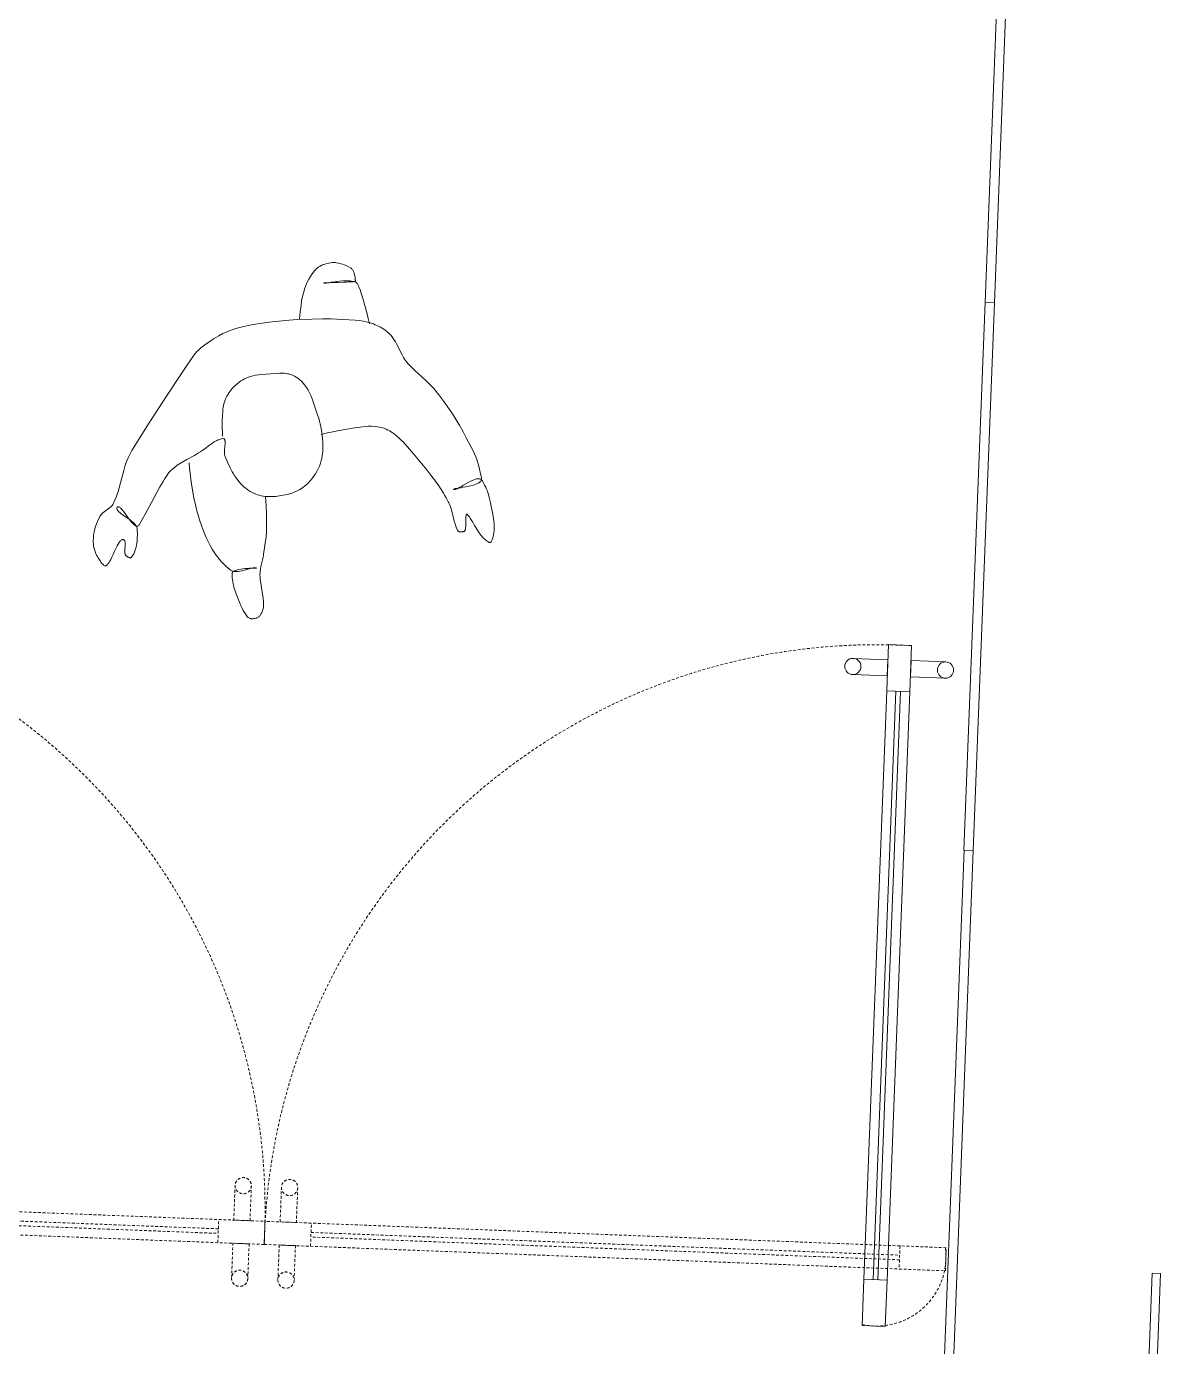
# Model space of a CAD drawing. Header units: millimetres. Extents: x 32078 to 83548, y -4690 to 56252.
# Drawn here: x 53768 to 56214, y 25867 to 28715 of the extents above; entities that cross this region are included whole.
import ezdxf

# ---------------------------------------------------------------- set-up
doc = ezdxf.new("R2010")
doc.units = ezdxf.units.MM
doc.header["$MEASUREMENT"] = 0
doc.linetypes.add('DGN Style 2', pattern=[10, 6, -4])
for name, color, linetype, lineweight in [('DOOR', 40, 'Continuous', 0), ('DOOR-OPNG', 40, 'Continuous', 0), ('GLAZ', 4, 'Continuous', 0), ('PRES-PEOP', 42, 'Continuous', 0), ('WALL-LNIG', 1, 'Continuous', 0)]:
    doc.layers.add(name, color=color, linetype=linetype, lineweight=lineweight)

# ---------------------------------------------------------------- blocks, each defined once
blk = doc.blocks.new('MAN13')
at = {"color": 0, "linetype": 'ByBlock', "lineweight": -2, "flags": 128}
for points in [[(1.8, 0.289), (1.818, 0.409), (1.83, 0.515), (1.846, 0.701), (1.853, 0.841), (1.857, 1.053), (1.855, 1.265), (1.851, 1.368), (1.845, 1.458), (1.837, 1.536), (1.82, 1.671), (1.803, 1.772), (1.774, 1.925), (1.739, 2.079), (1.727, 2.126), (1.7, 2.213), (1.672, 2.289), (1.644, 2.354), (1.617, 2.41), (1.593, 2.457), (1.548, 2.537), (1.513, 2.594), (1.485, 2.634), (1.444, 2.69), (1.423, 2.716), (1.402, 2.74), (1.392, 2.75), (1.38, 2.759), (1.368, 2.767), (1.355, 2.773), (1.328, 2.783), (1.3, 2.791), (1.271, 2.796), (1.243, 2.799), (1.215, 2.8), (1.162, 2.801), (1.115, 2.801), (1.034, 2.797), (1.005, 2.795), (0.98, 2.794), (0.941, 2.793), (0.914, 2.793), (0.896, 2.794), (0.884, 2.795), (0.867, 2.798), (0.854, 2.802), (0.848, 2.805), (0.846, 2.806), (0.846, 2.807), (0.85, 2.807), (0.856, 2.806), (0.864, 2.805), (0.874, 2.804), (0.885, 2.802), (0.897, 2.8), (0.91, 2.797), (0.938, 2.792), (0.968, 2.787), (0.998, 2.783), (1.028, 2.778), (1.087, 2.77), (1.139, 2.765), (1.185, 2.762), (1.223, 2.761), (1.255, 2.762), (1.281, 2.764), (1.303, 2.767), (1.32, 2.771), (1.334, 2.775), (1.345, 2.779), (1.361, 2.788), (1.372, 2.796), (1.378, 2.802), (1.385, 2.814), (1.389, 2.827), (1.392, 2.845), (1.397, 2.88), (1.401, 2.913), (1.403, 2.943), (1.407, 2.997), (1.408, 3.038), (1.408, 3.069), (1.406, 3.115), (1.405, 3.138), (1.402, 3.16), (1.38, 3.321), (1.36, 3.441), (1.342, 3.53), (1.326, 3.596), (1.312, 3.645), (1.288, 3.717), (1.26, 3.789), (1.256, 3.797), (1.252, 3.804), (1.247, 3.811), (1.242, 3.817), (1.23, 3.828), (1.218, 3.837), (1.205, 3.844), (1.192, 3.85), (1.179, 3.855), (1.167, 3.858), (1.155, 3.861), (1.143, 3.863), (1.121, 3.865), (1.102, 3.866), (1.085, 3.865), (1.07, 3.863), (1.057, 3.86), (1.047, 3.858), (1.028, 3.852), (1.015, 3.846), (1.006, 3.841), (0.993, 3.833), (0.981, 3.823), (0.961, 3.804), (0.945, 3.787), (0.932, 3.772), (0.922, 3.758), (0.913, 3.746), (0.906, 3.735), (0.895, 3.716), (0.887, 3.701), (0.882, 3.689), (0.876, 3.671), (0.87, 3.653), (0.858, 3.603), (0.849, 3.556), (0.839, 3.466), (0.833, 3.387), (0.828, 3.247), (0.824, 3.142), (0.817, 3.064), (0.81, 3.007), (0.802, 2.964), (0.787, 2.901), (0.767, 2.84), (0.752, 2.803), (0.737, 2.77), (0.684, 2.658), (0.657, 2.602), (0.645, 2.573), (0.634, 2.544), (0.586, 2.415), (0.55, 2.317), (0.524, 2.244), (0.506, 2.189), (0.481, 2.105), (0.46, 2.021), (0.425, 1.854), (0.401, 1.727), (0.37, 1.537), (0.344, 1.346)], [(0.979, -0.122), (0.97, -0.189), (0.95, -0.307), (0.933, -0.394), (0.918, -0.46), (0.894, -0.557), (0.867, -0.654), (0.853, -0.697), (0.839, -0.735), (0.824, -0.771), (0.808, -0.804), (0.775, -0.863), (0.742, -0.912), (0.71, -0.954), (0.679, -0.988), (0.65, -1.018), (0.623, -1.042), (0.573, -1.084), (0.532, -1.113), (0.5, -1.134), (0.449, -1.164), (0.394, -1.192), (0.347, -1.213), (0.304, -1.228), (0.264, -1.24), (0.227, -1.25), (0.193, -1.256), (0.129, -1.264), (0.074, -1.267), (0.026, -1.267), (-0.057, -1.263), (-0.119, -1.256), (-0.303, -1.23), (-0.45, -1.211), (-0.506, -1.202), (-0.554, -1.192), (-0.595, -1.182), (-0.631, -1.171), (-0.663, -1.159), (-0.689, -1.148), (-0.712, -1.137), (-0.752, -1.114), (-0.781, -1.094), (-0.802, -1.077), (-0.833, -1.05), (-0.863, -1.018), (-0.9, -0.972), (-0.931, -0.929), (-0.956, -0.889), (-0.977, -0.851), (-0.994, -0.815), (-1.009, -0.781), (-1.031, -0.717), (-1.047, -0.66), (-1.058, -0.61), (-1.074, -0.522), (-1.091, -0.386), (-1.109, -0.247), (-1.12, -0.158), (-1.128, -0.08), (-1.133, -0.012), (-1.135, 0.047), (-1.136, 0.15), (-1.134, 0.226), (-1.13, 0.283), (-1.121, 0.368), (-1.109, 0.451), (-1.088, 0.555), (-1.064, 0.645), (-1.039, 0.722), (-1.012, 0.788), (-0.984, 0.845), (-0.957, 0.894), (-0.931, 0.936), (-0.906, 0.972), (-0.856, 1.034), (-0.815, 1.079), (-0.781, 1.113), (-0.725, 1.162), (-0.664, 1.209), (-0.616, 1.242), (-0.571, 1.269), (-0.529, 1.292), (-0.489, 1.311), (-0.453, 1.326), (-0.419, 1.339), (-0.355, 1.358), (-0.299, 1.371), (-0.251, 1.38), (-0.209, 1.385), (-0.135, 1.39), (-0.081, 1.391), (0.001, 1.389), (0.083, 1.384), (0.125, 1.38), (0.204, 1.369), (0.273, 1.354), (0.333, 1.337), (0.385, 1.319), (0.43, 1.301), (0.469, 1.282), (0.502, 1.264), (0.531, 1.247), (0.581, 1.214), (0.616, 1.186), (0.643, 1.163), (0.681, 1.126), (0.717, 1.085), (0.754, 1.038), (0.785, 0.995), (0.811, 0.953), (0.834, 0.914), (0.871, 0.84), (0.898, 0.775), (0.919, 0.718), (0.935, 0.667), (0.959, 0.579), (0.988, 0.446), (1.016, 0.313), (1.018, 0.301), (1.019, 0.289), (1.019, 0.277), (1.017, 0.252), (1.013, 0.227), (1.007, 0.204), (0.995, 0.157), (0.982, 0.117), (0.972, 0.082), (0.963, 0.053), (0.957, 0.029), (0.953, 0.01), (0.95, -0.006), (0.949, -0.019), (0.949, -0.03), (0.95, -0.038), (0.952, -0.045), (0.956, -0.055), (0.961, -0.061), (0.965, -0.065), (0.973, -0.069), (0.983, -0.072), (1.011, -0.075), (1.038, -0.075), (1.064, -0.072), (1.09, -0.067), (1.115, -0.062), (1.138, -0.055), (1.183, -0.04), (1.224, -0.025), (1.296, 0.006), (1.403, 0.056), (1.456, 0.08), (1.507, 0.102), (1.559, 0.122), (1.659, 0.156), (1.837, 0.209), (1.969, 0.252), (2.065, 0.288), (2.134, 0.321), (2.184, 0.348), (2.22, 0.37), (2.272, 0.408), (2.321, 0.451), (2.384, 0.513), (2.436, 0.569), (2.526, 0.669), (2.785, 0.974), (2.96, 1.178), (3.135, 1.381), (3.141, 1.387), (3.153, 1.397), (3.165, 1.401), (3.177, 1.402), (3.188, 1.4), (3.199, 1.394), (3.21, 1.387), (3.22, 1.377), (3.23, 1.366), (3.24, 1.353), (3.249, 1.34), (3.268, 1.311), (3.285, 1.279), (3.301, 1.248), (3.33, 1.184), (3.356, 1.127), (3.378, 1.078), (3.397, 1.037), (3.413, 1.004), (3.427, 0.978), (3.439, 0.958), (3.449, 0.942), (3.458, 0.93), (3.466, 0.922), (3.473, 0.915), (3.484, 0.907), (3.493, 0.904), (3.499, 0.903), (3.508, 0.905), (3.517, 0.911), (3.525, 0.92), (3.53, 0.93), (3.533, 0.94), (3.533, 0.95), (3.531, 0.961), (3.527, 0.972), (3.522, 0.983), (3.516, 0.995), (3.501, 1.018), (3.483, 1.041), (3.463, 1.064), (3.443, 1.086), (3.402, 1.128), (3.326, 1.207), (3.299, 1.237), (3.276, 1.264), (3.257, 1.287), (3.242, 1.307), (3.231, 1.325), (3.213, 1.355), (3.203, 1.377), (3.197, 1.393), (3.192, 1.417), (3.192, 1.44), (3.196, 1.476), (3.201, 1.512), (3.207, 1.547), (3.214, 1.581), (3.23, 1.647), (3.247, 1.705), (3.264, 1.756), (3.281, 1.799), (3.297, 1.836), (3.312, 1.867), (3.326, 1.893), (3.352, 1.935), (3.373, 1.964), (3.389, 1.984), (3.415, 2.01), (3.442, 2.031), (3.445, 2.033), (3.448, 2.034), (3.451, 2.035), (3.454, 2.035), (3.458, 2.035), (3.461, 2.035), (3.467, 2.033), (3.473, 2.031), (3.48, 2.029), (3.485, 2.026), (3.491, 2.023), (3.496, 2.019), (3.505, 2.012), (3.514, 2.006), (3.52, 2), (3.526, 1.994), (3.531, 1.989), (3.538, 1.98), (3.543, 1.974), (3.547, 1.969), (3.549, 1.966), (3.552, 1.961), (3.554, 1.956), (3.557, 1.948), (3.558, 1.94), (3.559, 1.932), (3.56, 1.924), (3.559, 1.907), (3.557, 1.89), (3.553, 1.873), (3.549, 1.857), (3.54, 1.826), (3.522, 1.77), (3.516, 1.749), (3.512, 1.732), (3.508, 1.717), (3.506, 1.704), (3.505, 1.694), (3.504, 1.676), (3.505, 1.664), (3.506, 1.655), (3.511, 1.643), (3.514, 1.638), (3.517, 1.633), (3.528, 1.622), (3.54, 1.617), (3.553, 1.615), (3.566, 1.617), (3.579, 1.623), (3.593, 1.631), (3.606, 1.641), (3.62, 1.653), (3.634, 1.666), (3.662, 1.696), (3.689, 1.728), (3.715, 1.761), (3.766, 1.829), (3.81, 1.889), (3.849, 1.941), (3.882, 1.983), (3.91, 2.017), (3.934, 2.042), (3.954, 2.061), (3.971, 2.075), (3.985, 2.085), (3.997, 2.091), (4.007, 2.095), (4.016, 2.096), (4.03, 2.096), (4.04, 2.094), (4.046, 2.09), (4.056, 2.081), (4.065, 2.068), (4.079, 2.042), (4.092, 2.019), (4.102, 1.997), (4.111, 1.978), (4.126, 1.944), (4.136, 1.917), (4.144, 1.896), (4.154, 1.865), (4.164, 1.832), (4.177, 1.776), (4.184, 1.724), (4.187, 1.676), (4.187, 1.63), (4.184, 1.588), (4.179, 1.549), (4.172, 1.512), (4.155, 1.444), (4.136, 1.386), (4.116, 1.336), (4.096, 1.293), (4.057, 1.22), (4.024, 1.168), (3.972, 1.093), (3.915, 1.023), (3.898, 1.005), (3.88, 0.99), (3.862, 0.978), (3.845, 0.967), (3.81, 0.948), (3.684, 0.89), (3.654, 0.874), (3.633, 0.861), (3.618, 0.85), (3.597, 0.832), (3.588, 0.822), (3.579, 0.811), (3.535, 0.751), (3.497, 0.693), (3.43, 0.579), (3.218, 0.161), (3.161, 0.058), (3.116, -0.016), (3.079, -0.071), (3.021, -0.149), (2.957, -0.222), (2.468, -0.73), (1.972, -1.234), (1.609, -1.596), (1.426, -1.775), (1.24, -1.952), (1.221, -1.97), (1.183, -2), (1.148, -2.025), (1.117, -2.045), (1.089, -2.062), (1.038, -2.089), (0.999, -2.109), (0.94, -2.136), (0.879, -2.163), (0.799, -2.196), (0.73, -2.223), (0.668, -2.245), (0.615, -2.263), (0.52, -2.29), (0.448, -2.307), (0.394, -2.318), (0.311, -2.331), (0.227, -2.339), (0.08, -2.346), (-0.048, -2.348), (-0.16, -2.347), (-0.354, -2.338), (-0.5, -2.327), (-0.717, -2.305), (-0.934, -2.28), (-1.111, -2.256), (-1.419, -2.206), (-1.648, -2.161), (-1.82, -2.124), (-2.076, -2.061), (-2.33, -1.99), (-2.418, -1.962), (-2.493, -1.934), (-2.557, -1.906), (-2.613, -1.879), (-2.66, -1.854), (-2.701, -1.829), (-2.735, -1.806), (-2.794, -1.763), (-2.837, -1.727), (-2.867, -1.699), (-2.912, -1.653), (-2.954, -1.603), (-2.987, -1.558), (-3.014, -1.514), (-3.036, -1.472), (-3.054, -1.433), (-3.083, -1.356), (-3.104, -1.289), (-3.168, -1.05), (-3.186, -0.992), (-3.201, -0.95), (-3.228, -0.887), (-3.26, -0.827), (-3.315, -0.739), (-3.367, -0.664), (-3.556, -0.403), (-3.602, -0.337), (-3.666, -0.235), (-3.697, -0.183), (-3.725, -0.13), (-3.769, -0.041), (-3.843, 0.116), (-3.895, 0.235), (-3.968, 0.416), (-4.037, 0.6), (-4.068, 0.689), (-4.117, 0.847), (-4.151, 0.966), (-4.248, 1.323), (-4.257, 1.359), (-4.271, 1.427), (-4.28, 1.487), (-4.287, 1.541), (-4.294, 1.635), (-4.297, 1.705), (-4.298, 1.808), (-4.298, 1.858), (-4.298, 1.906), (-4.296, 1.923), (-4.29, 1.939), (-4.281, 1.952), (-4.27, 1.963), (-4.257, 1.973), (-4.242, 1.981), (-4.226, 1.988), (-4.208, 1.994), (-4.19, 1.999), (-4.152, 2.007), (-4.113, 2.013), (-4.074, 2.016), (-3.998, 2.019), (-3.93, 2.018), (-3.872, 2.016), (-3.825, 2.014), (-3.786, 2.012), (-3.756, 2.011), (-3.731, 2.01), (-3.713, 2.009), (-3.699, 2.009), (-3.688, 2.009), (-3.68, 2.009), (-3.669, 2.011), (-3.664, 2.012), (-3.662, 2.014), (-3.663, 2.017), (-3.667, 2.021), (-3.675, 2.025), (-3.685, 2.026), (-3.696, 2.026), (-3.709, 2.025), (-3.723, 2.023), (-3.738, 2.02), (-3.771, 2.011), (-3.805, 2.001), (-3.839, 1.989), (-3.873, 1.978), (-3.94, 1.955), (-4, 1.936), (-4.052, 1.921), (-4.097, 1.91), (-4.134, 1.903), (-4.165, 1.899), (-4.19, 1.898), (-4.211, 1.899), (-4.228, 1.901), (-4.242, 1.904), (-4.264, 1.912), (-4.278, 1.921), (-4.287, 1.929), (-4.298, 1.944), (-4.306, 1.962), (-4.317, 1.999), (-4.327, 2.032), (-4.335, 2.062), (-4.348, 2.115), (-4.356, 2.156), (-4.362, 2.187), (-4.369, 2.233), (-4.373, 2.28), (-4.377, 2.346), (-4.381, 2.461), (-4.381, 2.547), (-4.379, 2.675), (-4.373, 2.802), (-4.368, 2.865), (-4.362, 2.921), (-4.355, 2.97), (-4.346, 3.012), (-4.338, 3.049), (-4.329, 3.081), (-4.32, 3.109), (-4.301, 3.156), (-4.285, 3.19), (-4.272, 3.216), (-4.249, 3.253), (-4.223, 3.288), (-4.219, 3.292), (-4.215, 3.296), (-4.211, 3.298), (-4.207, 3.299), (-4.203, 3.3), (-4.199, 3.301), (-4.195, 3.3), (-4.191, 3.3), (-4.188, 3.298), (-4.18, 3.295), (-4.173, 3.291), (-4.166, 3.286), (-4.159, 3.281), (-4.153, 3.275), (-4.142, 3.264), (-4.132, 3.253), (-4.115, 3.232), (-4.103, 3.217), (-4.095, 3.205), (-4.089, 3.197), (-4.085, 3.191), (-4.079, 3.183), (-4.074, 3.176), (-4.054, 3.146), (-4.036, 3.114), (-4.02, 3.082), (-4.006, 3.05), (-3.982, 2.987), (-3.944, 2.872), (-3.93, 2.829), (-3.919, 2.793), (-3.909, 2.762), (-3.9, 2.736), (-3.885, 2.695), (-3.873, 2.666), (-3.864, 2.647), (-3.851, 2.623), (-3.844, 2.612), (-3.837, 2.603), (-3.833, 2.599), (-3.829, 2.598), (-3.825, 2.599), (-3.821, 2.601), (-3.818, 2.605), (-3.815, 2.611), (-3.811, 2.617), (-3.808, 2.624), (-3.806, 2.632), (-3.8, 2.65), (-3.795, 2.669), (-3.79, 2.689), (-3.785, 2.709), (-3.776, 2.748), (-3.76, 2.818), (-3.754, 2.844), (-3.748, 2.865), (-3.743, 2.882), (-3.738, 2.896), (-3.734, 2.907), (-3.73, 2.916), (-3.723, 2.93), (-3.718, 2.939), (-3.714, 2.944), (-3.708, 2.949), (-3.701, 2.952), (-3.698, 2.952), (-3.696, 2.953), (-3.693, 2.953), (-3.686, 2.953), (-3.678, 2.953), (-3.671, 2.953), (-3.663, 2.952), (-3.656, 2.952), (-3.641, 2.949), (-3.629, 2.947), (-3.617, 2.944), (-3.608, 2.94), (-3.6, 2.937), (-3.594, 2.934), (-3.588, 2.931), (-3.584, 2.928), (-3.58, 2.925), (-3.575, 2.92), (-3.571, 2.916), (-3.569, 2.913), (-3.566, 2.908), (-3.564, 2.902), (-3.555, 2.862), (-3.548, 2.825), (-3.54, 2.754), (-3.535, 2.691), (-3.527, 2.469), (-3.522, 2.414), (-3.517, 2.373), (-3.507, 2.312), (-3.5, 2.283), (-3.492, 2.253), (-3.466, 2.165), (-3.446, 2.099), (-3.43, 2.05), (-3.405, 1.977), (-3.391, 1.94), (-3.376, 1.904), (-3.33, 1.799), (-3.246, 1.619), (-3.18, 1.487), (-3.076, 1.289), (-2.969, 1.091), (-2.874, 0.915), (-2.837, 0.849), (-2.804, 0.793), (-2.774, 0.745), (-2.746, 0.704), (-2.694, 0.634), (-2.652, 0.584), (-2.618, 0.549), (-2.564, 0.498), (-2.535, 0.474), (-2.504, 0.451), (-2.456, 0.419), (-2.409, 0.394), (-2.364, 0.373), (-2.322, 0.356), (-2.281, 0.342), (-2.203, 0.321), (-2.133, 0.308), (-2.071, 0.299), (-1.961, 0.289), (-1.796, 0.282), (-1.633, 0.277), (-1.503, 0.272), (-1.405, 0.269), (-1.331, 0.268), (-1.276, 0.268), (-1.193, 0.271), (-1.109, 0.277)], [(-2.618, -1.852), (-2.613, -1.966), (-2.608, -2.07), (-2.598, -2.255), (-2.588, -2.391), (-2.579, -2.488), (-2.572, -2.557), (-2.566, -2.606), (-2.555, -2.675), (-2.549, -2.706), (-2.543, -2.736), (-2.538, -2.752), (-2.53, -2.766), (-2.519, -2.778), (-2.507, -2.79), (-2.493, -2.8), (-2.478, -2.809), (-2.462, -2.818), (-2.426, -2.832), (-2.389, -2.844), (-2.351, -2.854), (-2.314, -2.861), (-2.24, -2.873), (-2.174, -2.881), (-2.116, -2.886), (-2.067, -2.89), (-2.025, -2.893), (-1.991, -2.895), (-1.963, -2.897), (-1.94, -2.898), (-1.903, -2.9), (-1.88, -2.902), (-1.865, -2.904), (-1.846, -2.907), (-1.839, -2.908), (-1.834, -2.91), (-1.83, -2.912), (-1.831, -2.913), (-1.835, -2.913), (-1.842, -2.912), (-1.852, -2.911), (-1.865, -2.909), (-1.878, -2.907), (-1.894, -2.905), (-1.91, -2.902), (-1.946, -2.896), (-1.984, -2.89), (-2.023, -2.883), (-2.061, -2.876), (-2.136, -2.863), (-2.269, -2.84), (-2.316, -2.833), (-2.355, -2.826), (-2.386, -2.821), (-2.411, -2.818), (-2.432, -2.815), (-2.448, -2.813), (-2.46, -2.811), (-2.479, -2.809), (-2.49, -2.808), (-2.497, -2.808), (-2.504, -2.809), (-2.506, -2.81), (-2.506, -2.811), (-2.507, -2.814), (-2.507, -2.817), (-2.508, -2.821), (-2.509, -2.826), (-2.51, -2.831), (-2.511, -2.843), (-2.513, -2.857), (-2.515, -2.87), (-2.516, -2.884), (-2.517, -2.898), (-2.518, -2.926), (-2.518, -2.951), (-2.517, -2.974), (-2.516, -2.994), (-2.513, -3.011), (-2.511, -3.025), (-2.508, -3.038), (-2.501, -3.058), (-2.495, -3.073), (-2.489, -3.083), (-2.48, -3.097), (-2.475, -3.103), (-2.469, -3.109), (-2.423, -3.149), (-2.382, -3.181), (-2.345, -3.207), (-2.312, -3.228), (-2.283, -3.244), (-2.257, -3.257), (-2.234, -3.268), (-2.193, -3.283), (-2.162, -3.293), (-2.139, -3.298), (-2.105, -3.305), (-2.07, -3.308), (-2.023, -3.31), (-1.982, -3.31), (-1.945, -3.308), (-1.913, -3.304), (-1.884, -3.3), (-1.859, -3.294), (-1.838, -3.289), (-1.819, -3.283), (-1.786, -3.27), (-1.762, -3.258), (-1.743, -3.248), (-1.716, -3.231), (-1.69, -3.211), (-1.63, -3.159), (-1.579, -3.11), (-1.536, -3.062), (-1.498, -3.017), (-1.465, -2.973), (-1.411, -2.89), (-1.369, -2.816), (-1.336, -2.75), (-1.286, -2.632), (-1.253, -2.541), (-1.207, -2.403), (-1.162, -2.263)]]:
    blk.add_lwpolyline(points, dxfattribs=at)
blk = doc.blocks.new('*U233')
at = {"color": 0, "linetype": 'ByBlock', "lineweight": -2, "extrusion": (0, 0, -1), "flags": 128}
blk.add_lwpolyline([(-27.9, -32.2), (47.1, -29.3), (45.7, 5.7), (-29.2, 2.8)], dxfattribs=at)
at = {"color": 0, "linetype": 'ByBlock', "lineweight": -2}
blk.add_wipeout([(46, -15.4), (46, -16.5), (45.8, -17.6), (45.6, -18.6), (45.3, -19.7), (45, -20.7), (44.6, -21.8), (44.1, -22.8), (43.5, -23.7), (42.9, -24.6), (42.3, -25.5), (41.6, -26.4), (40.8, -27.2), (40, -27.9), (39.2, -28.6), (38.3, -29.2), (37.3, -29.8), (36.4, -30.4), (35.4, -30.8), (34.4, -31.2), (33.3, -31.5), (32.2, -31.8), (31.2, -32), (30.1, -32.1), (29, -32.2), (27.9, -32.2), (26.8, -32.1), (25.7, -32), (24.6, -31.8), (23.5, -31.5), (22.5, -31.1), (21.5, -30.7), (20.5, -30.2), (19.5, -29.7), (18.6, -29.1), (17.7, -28.5), (16.9, -27.7), (16.1, -27), (15.3, -26.2), (14.6, -25.3), (14, -24.4), (13.4, -23.5), (12.9, -22.5), (12.4, -21.5), (12, -20.5), (11.7, -19.5), (11.4, -18.4), (11.2, -17.3), (11.1, -16.2), (11.1, -15.1), (11.1, -14), (11.1, -12.9), (11.3, -11.8), (11.5, -10.8), (11.8, -9.7), (12.1, -8.7), (12.5, -7.6), (13, -6.6), (13.5, -5.7), (14.1, -4.8), (14.8, -3.9), (15.5, -3), (16.3, -2.2), (17.1, -1.5), (17.9, -0.8), (18.8, -0.2), (19.7, 0.4), (20.7, 0.9), (21.7, 1.4), (22.7, 1.8), (23.8, 2.1), (24.9, 2.4), (25.9, 2.6), (27, 2.7), (28.1, 2.8), (29.2, 2.8), (30.3, 2.7), (31.4, 2.6), (32.5, 2.3), (33.5, 2.1), (34.6, 1.7), (35.6, 1.3), (36.6, 0.8), (37.6, 0.3), (38.5, -0.3), (39.4, -1), (40.2, -1.7), (41, -2.4), (41.8, -3.2), (42.5, -4.1), (43.1, -5), (43.7, -5.9), (44.2, -6.9), (44.7, -7.9), (45.1, -8.9), (45.4, -9.9), (45.7, -11), (45.9, -12.1), (46, -13.2)], dxfattribs=at)
at = {"color": 0, "linetype": 'ByBlock', "lineweight": -2, "extrusion": (0, 0, -1)}
blk.add_circle((-28.5, -14.7), 17.5, dxfattribs=at)
blk = doc.blocks.new('*U234')
at = {"color": 0, "linetype": 'ByBlock', "lineweight": -2, "flags": 128}
blk.add_lwpolyline([(27.9, -32.2), (-47.1, -29.3), (-45.7, 5.7), (29.2, 2.8)], dxfattribs=at)
at = {"color": 0, "linetype": 'ByBlock', "lineweight": -2}
blk.add_wipeout([(46, -15.4), (46, -14.3), (46, -13.2), (45.9, -12.1), (45.7, -11), (45.4, -9.9), (45.1, -8.9), (44.7, -7.9), (44.2, -6.9), (43.7, -5.9), (43.1, -5), (42.5, -4.1), (41.8, -3.2), (41, -2.4), (40.2, -1.7), (39.4, -1), (38.5, -0.3), (37.6, 0.3), (36.6, 0.8), (35.6, 1.3), (34.6, 1.7), (33.6, 2.1), (32.5, 2.3), (31.4, 2.6), (30.3, 2.7), (29.2, 2.8), (28.1, 2.8), (27, 2.7), (25.9, 2.6), (24.9, 2.4), (23.8, 2.1), (22.7, 1.8), (21.7, 1.4), (20.7, 0.9), (19.7, 0.4), (18.8, -0.2), (17.9, -0.8), (17.1, -1.5), (16.3, -2.2), (15.5, -3), (14.8, -3.9), (14.1, -4.8), (13.5, -5.7), (13, -6.6), (12.5, -7.6), (12.1, -8.7), (11.8, -9.7), (11.5, -10.8), (11.3, -11.8), (11.1, -12.9), (11.1, -14), (11.1, -15.1), (11.1, -16.2), (11.2, -17.3), (11.4, -18.4), (11.7, -19.5), (12, -20.5), (12.4, -21.5), (12.9, -22.5), (13.4, -23.5), (14, -24.4), (14.6, -25.3), (15.3, -26.2), (16.1, -27), (16.9, -27.7), (17.7, -28.5), (18.6, -29.1), (19.5, -29.7), (20.5, -30.2), (21.5, -30.7), (22.5, -31.1), (23.5, -31.5), (24.6, -31.8), (25.7, -32), (26.8, -32.1), (27.9, -32.2), (29, -32.2), (30.1, -32.1), (31.2, -32), (32.2, -31.8), (33.3, -31.5), (34.4, -31.2), (35.4, -30.8), (36.4, -30.4), (37.3, -29.8), (38.3, -29.2), (39.2, -28.6), (40, -27.9), (40.8, -27.2), (41.6, -26.4), (42.3, -25.5), (43, -24.6), (43.5, -23.7), (44.1, -22.8), (44.6, -21.8), (45, -20.7), (45.3, -19.7), (45.6, -18.6), (45.8, -17.6)], dxfattribs=at)
blk.add_circle((28.5, -14.7), 17.5, dxfattribs=at)
blk = doc.blocks.new('*U232')
at = {"layer": 'DOOR', "color": 0, "linetype": 'ByBlock', "lineweight": -2}
for p, q in [((628.9, 27.4), (-640.2, 76.5)), ((-642.1, 26.6), (626.9, -22.5))]:
    blk.add_line(p, q, dxfattribs=at)
at = {"layer": 'DOOR', "color": 0, "linetype": 'ByBlock', "lineweight": -2, "flags": 128}
blk.add_lwpolyline([(-640.2, 76.5), (-740.1, 80.4), (-742, 30.5), (-642.1, 26.6), (-640.2, 76.5)], close=True, dxfattribs=at)
at = {"layer": 'GLAZ', "color": 0, "linetype": 'ByBlock', "lineweight": -2, "flags": 128}
blk.add_lwpolyline([(-641, 56.6), (628.1, 7.4), (627.7, -2.5), (-641.3, 46.6), (-641, 56.6)], close=True, dxfattribs=at)
at = {"layer": 'DOOR', "color": 0, "linetype": 'ByBlock', "lineweight": -2, "extrusion": (0, 0, -1), "rotation": 94.43021704801919}
blk.add_blockref('*U233', (-694.2, 70.8), dxfattribs=at)
at = {"layer": 'DOOR', "color": 0, "linetype": 'ByBlock', "lineweight": -2, "rotation": 269.9960612626599}
blk.add_blockref('*U234', (688.7, -70.9), dxfattribs=at)
at = {"layer": 'DOOR', "color": 0, "linetype": 'ByBlock', "lineweight": -2, "flags": 128}
blk.add_lwpolyline([(728.8, 23.5), (628.9, 27.4), (626.9, -22.5), (726.9, -26.4), (728.8, 23.5)], close=True, dxfattribs=at)
blk = doc.blocks.new('*U236')
at = {"color": 0, "linetype": 'ByBlock', "lineweight": -2, "extrusion": (0, 0, -1), "flags": 128}
blk.add_lwpolyline([(-27.9, -32.2), (47.1, -29.3), (45.7, 5.7), (-29.2, 2.8)], dxfattribs=at)
at = {"color": 0, "linetype": 'ByBlock', "lineweight": -2}
blk.add_wipeout([(46, -15.4), (46, -16.5), (45.8, -17.6), (45.6, -18.6), (45.3, -19.7), (45, -20.7), (44.6, -21.8), (44.1, -22.8), (43.5, -23.7), (42.9, -24.6), (42.3, -25.5), (41.6, -26.4), (40.8, -27.2), (40, -27.9), (39.2, -28.6), (38.3, -29.2), (37.3, -29.8), (36.4, -30.4), (35.4, -30.8), (34.4, -31.2), (33.3, -31.5), (32.2, -31.8), (31.2, -32), (30.1, -32.1), (29, -32.2), (27.9, -32.2), (26.8, -32.1), (25.7, -32), (24.6, -31.8), (23.5, -31.5), (22.5, -31.1), (21.5, -30.7), (20.5, -30.2), (19.5, -29.7), (18.6, -29.1), (17.7, -28.5), (16.9, -27.7), (16.1, -27), (15.3, -26.2), (14.6, -25.3), (14, -24.4), (13.4, -23.5), (12.9, -22.5), (12.4, -21.5), (12, -20.5), (11.7, -19.5), (11.4, -18.4), (11.2, -17.3), (11.1, -16.2), (11.1, -15.1), (11.1, -14), (11.1, -12.9), (11.3, -11.8), (11.5, -10.8), (11.8, -9.7), (12.1, -8.7), (12.5, -7.6), (13, -6.6), (13.5, -5.7), (14.1, -4.8), (14.8, -3.9), (15.5, -3), (16.3, -2.2), (17.1, -1.5), (17.9, -0.8), (18.8, -0.2), (19.7, 0.4), (20.7, 0.9), (21.7, 1.4), (22.7, 1.8), (23.8, 2.1), (24.9, 2.4), (25.9, 2.6), (27, 2.7), (28.1, 2.8), (29.2, 2.8), (30.3, 2.7), (31.4, 2.6), (32.5, 2.3), (33.5, 2.1), (34.6, 1.7), (35.6, 1.3), (36.6, 0.8), (37.6, 0.3), (38.5, -0.3), (39.4, -1), (40.2, -1.7), (41, -2.4), (41.8, -3.2), (42.5, -4.1), (43.1, -5), (43.7, -5.9), (44.2, -6.9), (44.7, -7.9), (45.1, -8.9), (45.4, -9.9), (45.7, -11), (45.9, -12.1), (46, -13.2)], dxfattribs=at)
at = {"color": 0, "linetype": 'ByBlock', "lineweight": -2, "extrusion": (0, 0, -1)}
blk.add_circle((-28.5, -14.7), 17.5, dxfattribs=at)
blk = doc.blocks.new('*U237')
at = {"color": 0, "linetype": 'ByBlock', "lineweight": -2, "flags": 128}
blk.add_lwpolyline([(27.9, -32.2), (-47.1, -29.3), (-45.7, 5.7), (29.2, 2.8)], dxfattribs=at)
at = {"color": 0, "linetype": 'ByBlock', "lineweight": -2}
blk.add_wipeout([(46, -15.4), (46, -14.3), (46, -13.2), (45.9, -12.1), (45.7, -11), (45.4, -9.9), (45.1, -8.9), (44.7, -7.9), (44.2, -6.9), (43.7, -5.9), (43.1, -5), (42.5, -4.1), (41.8, -3.2), (41, -2.4), (40.2, -1.7), (39.4, -1), (38.5, -0.3), (37.6, 0.3), (36.6, 0.8), (35.6, 1.3), (34.6, 1.7), (33.6, 2.1), (32.5, 2.3), (31.4, 2.6), (30.3, 2.7), (29.2, 2.8), (28.1, 2.8), (27, 2.7), (25.9, 2.6), (24.9, 2.4), (23.8, 2.1), (22.7, 1.8), (21.7, 1.4), (20.7, 0.9), (19.7, 0.4), (18.8, -0.2), (17.9, -0.8), (17.1, -1.5), (16.3, -2.2), (15.5, -3), (14.8, -3.9), (14.1, -4.8), (13.5, -5.7), (13, -6.6), (12.5, -7.6), (12.1, -8.7), (11.8, -9.7), (11.5, -10.8), (11.3, -11.8), (11.1, -12.9), (11.1, -14), (11.1, -15.1), (11.1, -16.2), (11.2, -17.3), (11.4, -18.4), (11.7, -19.5), (12, -20.5), (12.4, -21.5), (12.9, -22.5), (13.4, -23.5), (14, -24.4), (14.6, -25.3), (15.3, -26.2), (16.1, -27), (16.9, -27.7), (17.7, -28.5), (18.6, -29.1), (19.5, -29.7), (20.5, -30.2), (21.5, -30.7), (22.5, -31.1), (23.5, -31.5), (24.6, -31.8), (25.7, -32), (26.8, -32.1), (27.9, -32.2), (29, -32.2), (30.1, -32.1), (31.2, -32), (32.2, -31.8), (33.3, -31.5), (34.4, -31.2), (35.4, -30.8), (36.4, -30.4), (37.3, -29.8), (38.3, -29.2), (39.2, -28.6), (40, -27.9), (40.8, -27.2), (41.6, -26.4), (42.3, -25.5), (43, -24.6), (43.5, -23.7), (44.1, -22.8), (44.6, -21.8), (45, -20.7), (45.3, -19.7), (45.6, -18.6), (45.8, -17.6)], dxfattribs=at)
blk.add_circle((28.5, -14.7), 17.5, dxfattribs=at)
blk = doc.blocks.new('*U235')
at = {"layer": 'DOOR', "color": 0, "linetype": 'ByBlock', "lineweight": -2}
for p, q in [((628.9, 27.4), (-640.2, 76.5)), ((-642.1, 26.6), (626.9, -22.5))]:
    blk.add_line(p, q, dxfattribs=at)
at = {"layer": 'DOOR', "color": 0, "linetype": 'ByBlock', "lineweight": -2, "flags": 128}
blk.add_lwpolyline([(-640.2, 76.5), (-740.1, 80.4), (-742, 30.5), (-642.1, 26.6), (-640.2, 76.5)], close=True, dxfattribs=at)
at = {"layer": 'GLAZ', "color": 0, "linetype": 'ByBlock', "lineweight": -2, "flags": 128}
blk.add_lwpolyline([(-641, 56.6), (628.1, 7.4), (627.7, -2.5), (-641.3, 46.6), (-641, 56.6)], close=True, dxfattribs=at)
at = {"layer": 'DOOR', "color": 0, "linetype": 'ByBlock', "lineweight": -2, "extrusion": (0, 0, -1), "rotation": 94.43021704801919}
blk.add_blockref('*U236', (-694.2, 70.8), dxfattribs=at)
at = {"layer": 'DOOR', "color": 0, "linetype": 'ByBlock', "lineweight": -2, "rotation": 269.9960612626599}
blk.add_blockref('*U237', (688.7, -70.9), dxfattribs=at)
at = {"layer": 'DOOR', "color": 0, "linetype": 'ByBlock', "lineweight": -2, "flags": 128}
blk.add_lwpolyline([(728.8, 23.5), (628.9, 27.4), (626.9, -22.5), (726.9, -26.4), (728.8, 23.5)], close=True, dxfattribs=at)
blk = doc.blocks.new('*U231')
at = {"layer": 'DOOR', "color": 0, "linetype": 'DGN Style 2', "lineweight": -2}
blk.add_blockref('*U232', (8.1, 541.6), dxfattribs=at)
at = {"layer": 'DOOR', "color": 0, "lineweight": -2, "rotation": 269.9999999999939}
blk.add_blockref('*U235', (-632.7, 0), dxfattribs=at)
at = {"layer": 'DOOR-OPNG', "color": 0, "linetype": 'DGN Style 2', "lineweight": -2}
for centre, radius, start, end in [((-583.1, 591.2), 150, 78.1948, 187.371), ((-583.3, 591.5), 1320.2, 266.7092, 358.8567)]:
    blk.add_arc(centre, radius, start, end, dxfattribs=at)
blk = doc.blocks.new('*U240')
at = {"color": 0, "linetype": 'ByBlock', "lineweight": -2, "flags": 128}
blk.add_lwpolyline([(27.9, -32.2), (-47.1, -29.3), (-45.7, 5.7), (29.2, 2.8)], dxfattribs=at)
at = {"color": 0, "linetype": 'ByBlock', "lineweight": -2}
blk.add_wipeout([(46, -15.4), (46, -14.3), (46, -13.2), (45.9, -12.1), (45.7, -11), (45.4, -9.9), (45.1, -8.9), (44.7, -7.9), (44.2, -6.9), (43.7, -5.9), (43.1, -5), (42.5, -4.1), (41.8, -3.2), (41, -2.4), (40.2, -1.7), (39.4, -1), (38.5, -0.3), (37.6, 0.3), (36.6, 0.8), (35.6, 1.3), (34.6, 1.7), (33.5, 2.1), (32.5, 2.3), (31.4, 2.6), (30.3, 2.7), (29.2, 2.8), (28.1, 2.8), (27, 2.7), (25.9, 2.6), (24.9, 2.4), (23.8, 2.1), (22.7, 1.8), (21.7, 1.4), (20.7, 0.9), (19.7, 0.4), (18.8, -0.2), (17.9, -0.8), (17.1, -1.5), (16.3, -2.2), (15.5, -3), (14.8, -3.9), (14.1, -4.8), (13.5, -5.7), (13, -6.6), (12.5, -7.6), (12.1, -8.7), (11.8, -9.7), (11.5, -10.8), (11.3, -11.8), (11.1, -12.9), (11.1, -14), (11.1, -15.1), (11.1, -16.2), (11.2, -17.3), (11.4, -18.4), (11.7, -19.5), (12, -20.5), (12.4, -21.5), (12.9, -22.5), (13.4, -23.5), (14, -24.4), (14.6, -25.3), (15.3, -26.2), (16.1, -27), (16.9, -27.7), (17.7, -28.5), (18.6, -29.1), (19.5, -29.7), (20.5, -30.2), (21.5, -30.7), (22.5, -31.1), (23.5, -31.5), (24.6, -31.8), (25.7, -32), (26.8, -32.1), (27.9, -32.2), (29, -32.2), (30.1, -32.1), (31.2, -32), (32.2, -31.8), (33.3, -31.5), (34.4, -31.2), (35.4, -30.8), (36.4, -30.4), (37.3, -29.8), (38.3, -29.2), (39.2, -28.6), (40, -27.9), (40.8, -27.2), (41.6, -26.4), (42.3, -25.5), (42.9, -24.6), (43.5, -23.7), (44.1, -22.8), (44.6, -21.8), (45, -20.7), (45.3, -19.7), (45.6, -18.6), (45.8, -17.6)], dxfattribs=at)
blk.add_circle((28.5, -14.7), 17.5, dxfattribs=at)
blk = doc.blocks.new('*U241')
at = {"color": 0, "linetype": 'ByBlock', "lineweight": -2, "extrusion": (0, 0, -1), "flags": 128}
blk.add_lwpolyline([(-27.9, -32.2), (47.1, -29.3), (45.7, 5.7), (-29.2, 2.8)], dxfattribs=at)
at = {"color": 0, "linetype": 'ByBlock', "lineweight": -2}
blk.add_wipeout([(46, -15.4), (46, -16.5), (45.8, -17.6), (45.6, -18.6), (45.3, -19.7), (45, -20.7), (44.6, -21.8), (44.1, -22.8), (43.5, -23.7), (43, -24.6), (42.3, -25.5), (41.6, -26.4), (40.8, -27.2), (40, -27.9), (39.2, -28.6), (38.3, -29.2), (37.3, -29.8), (36.4, -30.4), (35.4, -30.8), (34.4, -31.2), (33.3, -31.5), (32.2, -31.8), (31.2, -32), (30.1, -32.1), (29, -32.2), (27.9, -32.2), (26.8, -32.1), (25.7, -32), (24.6, -31.8), (23.5, -31.5), (22.5, -31.1), (21.5, -30.7), (20.5, -30.2), (19.5, -29.7), (18.6, -29.1), (17.7, -28.5), (16.9, -27.7), (16.1, -27), (15.3, -26.2), (14.6, -25.3), (14, -24.4), (13.4, -23.5), (12.9, -22.5), (12.4, -21.5), (12, -20.5), (11.7, -19.5), (11.4, -18.4), (11.2, -17.3), (11.1, -16.2), (11.1, -15.1), (11.1, -14), (11.1, -12.9), (11.3, -11.8), (11.5, -10.8), (11.8, -9.7), (12.1, -8.7), (12.5, -7.6), (13, -6.6), (13.5, -5.7), (14.1, -4.8), (14.8, -3.9), (15.5, -3), (16.3, -2.2), (17.1, -1.5), (17.9, -0.8), (18.8, -0.2), (19.7, 0.4), (20.7, 0.9), (21.7, 1.4), (22.7, 1.8), (23.8, 2.1), (24.9, 2.4), (25.9, 2.6), (27, 2.7), (28.1, 2.8), (29.2, 2.8), (30.3, 2.7), (31.4, 2.6), (32.5, 2.3), (33.6, 2.1), (34.6, 1.7), (35.6, 1.3), (36.6, 0.8), (37.6, 0.3), (38.5, -0.3), (39.4, -1), (40.2, -1.7), (41, -2.4), (41.8, -3.2), (42.5, -4.1), (43.1, -5), (43.7, -5.9), (44.2, -6.9), (44.7, -7.9), (45.1, -8.9), (45.4, -9.9), (45.7, -11), (45.9, -12.1), (46, -13.2)], dxfattribs=at)
at = {"color": 0, "linetype": 'ByBlock', "lineweight": -2, "extrusion": (0, 0, -1)}
blk.add_circle((-28.5, -14.7), 17.5, dxfattribs=at)
blk = doc.blocks.new('*U239')
at = {"layer": 'DOOR', "color": 0, "linetype": 'ByBlock', "lineweight": -2}
for p, q in [((628.9, 27.4), (-640.2, 76.5)), ((-642.1, 26.6), (626.9, -22.5))]:
    blk.add_line(p, q, dxfattribs=at)
at = {"layer": 'DOOR', "color": 0, "linetype": 'ByBlock', "lineweight": -2, "extrusion": (0, 0, -1), "flags": 128}
blk.add_lwpolyline([(640.2, 76.5), (740.1, 80.4), (742, 30.5), (642.1, 26.6), (640.2, 76.5)], close=True, dxfattribs=at)
at = {"layer": 'GLAZ', "color": 0, "linetype": 'ByBlock', "lineweight": -2, "extrusion": (0, 0, -1), "flags": 128}
blk.add_lwpolyline([(641, 56.6), (-628.1, 7.4), (-627.7, -2.5), (641.3, 46.6), (641, 56.6)], close=True, dxfattribs=at)
at = {"layer": 'DOOR', "color": 0, "linetype": 'ByBlock', "lineweight": -2, "extrusion": (0, 0, -1), "rotation": 94.43021704801919}
blk.add_blockref('*U240', (-694.2, 70.8), dxfattribs=at)
at = {"layer": 'DOOR', "color": 0, "linetype": 'ByBlock', "lineweight": -2, "rotation": 269.9960612626599}
blk.add_blockref('*U241', (688.7, -70.9), dxfattribs=at)
at = {"layer": 'DOOR', "color": 0, "linetype": 'ByBlock', "lineweight": -2, "extrusion": (0, 0, -1), "flags": 128}
blk.add_lwpolyline([(-728.8, 23.5), (-628.9, 27.4), (-626.9, -22.5), (-726.9, -26.4), (-728.8, 23.5)], close=True, dxfattribs=at)
blk = doc.blocks.new('*U243')
at = {"color": 0, "linetype": 'ByBlock', "lineweight": -2, "flags": 128}
blk.add_lwpolyline([(27.9, -32.2), (-47.1, -29.3), (-45.7, 5.7), (29.2, 2.8)], dxfattribs=at)
at = {"color": 0, "linetype": 'ByBlock', "lineweight": -2}
blk.add_wipeout([(46, -15.4), (46, -14.3), (46, -13.2), (45.9, -12.1), (45.7, -11), (45.4, -9.9), (45.1, -8.9), (44.7, -7.9), (44.2, -6.9), (43.7, -5.9), (43.1, -5), (42.5, -4.1), (41.8, -3.2), (41, -2.4), (40.2, -1.7), (39.4, -1), (38.5, -0.3), (37.6, 0.3), (36.6, 0.8), (35.6, 1.3), (34.6, 1.7), (33.5, 2.1), (32.5, 2.3), (31.4, 2.6), (30.3, 2.7), (29.2, 2.8), (28.1, 2.8), (27, 2.7), (25.9, 2.6), (24.9, 2.4), (23.8, 2.1), (22.7, 1.8), (21.7, 1.4), (20.7, 0.9), (19.7, 0.4), (18.8, -0.2), (17.9, -0.8), (17.1, -1.5), (16.3, -2.2), (15.5, -3), (14.8, -3.9), (14.1, -4.8), (13.5, -5.7), (13, -6.6), (12.5, -7.6), (12.1, -8.7), (11.8, -9.7), (11.5, -10.8), (11.3, -11.8), (11.1, -12.9), (11.1, -14), (11.1, -15.1), (11.1, -16.2), (11.2, -17.3), (11.4, -18.4), (11.7, -19.5), (12, -20.5), (12.4, -21.5), (12.9, -22.5), (13.4, -23.5), (14, -24.4), (14.6, -25.3), (15.3, -26.2), (16.1, -27), (16.9, -27.7), (17.7, -28.5), (18.6, -29.1), (19.5, -29.7), (20.5, -30.2), (21.5, -30.7), (22.5, -31.1), (23.5, -31.5), (24.6, -31.8), (25.7, -32), (26.8, -32.1), (27.9, -32.2), (29, -32.2), (30.1, -32.1), (31.2, -32), (32.2, -31.8), (33.3, -31.5), (34.4, -31.2), (35.4, -30.8), (36.4, -30.4), (37.3, -29.8), (38.3, -29.2), (39.2, -28.6), (40, -27.9), (40.8, -27.2), (41.6, -26.4), (42.3, -25.5), (42.9, -24.6), (43.5, -23.7), (44.1, -22.8), (44.6, -21.8), (45, -20.7), (45.3, -19.7), (45.6, -18.6), (45.8, -17.6)], dxfattribs=at)
blk.add_circle((28.5, -14.7), 17.5, dxfattribs=at)
blk = doc.blocks.new('*U244')
at = {"color": 0, "linetype": 'ByBlock', "lineweight": -2, "extrusion": (0, 0, -1), "flags": 128}
blk.add_lwpolyline([(-27.9, -32.2), (47.1, -29.3), (45.7, 5.7), (-29.2, 2.8)], dxfattribs=at)
at = {"color": 0, "linetype": 'ByBlock', "lineweight": -2}
blk.add_wipeout([(46, -15.4), (46, -16.5), (45.8, -17.6), (45.6, -18.6), (45.3, -19.7), (45, -20.7), (44.6, -21.8), (44.1, -22.8), (43.5, -23.7), (43, -24.6), (42.3, -25.5), (41.6, -26.4), (40.8, -27.2), (40, -27.9), (39.2, -28.6), (38.3, -29.2), (37.3, -29.8), (36.4, -30.4), (35.4, -30.8), (34.4, -31.2), (33.3, -31.5), (32.2, -31.8), (31.2, -32), (30.1, -32.1), (29, -32.2), (27.9, -32.2), (26.8, -32.1), (25.7, -32), (24.6, -31.8), (23.5, -31.5), (22.5, -31.1), (21.5, -30.7), (20.5, -30.2), (19.5, -29.7), (18.6, -29.1), (17.7, -28.5), (16.9, -27.7), (16.1, -27), (15.3, -26.2), (14.6, -25.3), (14, -24.4), (13.4, -23.5), (12.9, -22.5), (12.4, -21.5), (12, -20.5), (11.7, -19.5), (11.4, -18.4), (11.2, -17.3), (11.1, -16.2), (11.1, -15.1), (11.1, -14), (11.1, -12.9), (11.3, -11.8), (11.5, -10.8), (11.8, -9.7), (12.1, -8.7), (12.5, -7.6), (13, -6.6), (13.5, -5.7), (14.1, -4.8), (14.8, -3.9), (15.5, -3), (16.3, -2.2), (17.1, -1.5), (17.9, -0.8), (18.8, -0.2), (19.7, 0.4), (20.7, 0.9), (21.7, 1.4), (22.7, 1.8), (23.8, 2.1), (24.9, 2.4), (25.9, 2.6), (27, 2.7), (28.1, 2.8), (29.2, 2.8), (30.3, 2.7), (31.4, 2.6), (32.5, 2.3), (33.6, 2.1), (34.6, 1.7), (35.6, 1.3), (36.6, 0.8), (37.6, 0.3), (38.5, -0.3), (39.4, -1), (40.2, -1.7), (41, -2.4), (41.8, -3.2), (42.5, -4.1), (43.1, -5), (43.7, -5.9), (44.2, -6.9), (44.7, -7.9), (45.1, -8.9), (45.4, -9.9), (45.7, -11), (45.9, -12.1), (46, -13.2)], dxfattribs=at)
at = {"color": 0, "linetype": 'ByBlock', "lineweight": -2, "extrusion": (0, 0, -1)}
blk.add_circle((-28.5, -14.7), 17.5, dxfattribs=at)
blk = doc.blocks.new('*U242')
at = {"layer": 'DOOR', "color": 0, "linetype": 'ByBlock', "lineweight": -2}
for p, q in [((628.9, 27.4), (-640.2, 76.5)), ((-642.1, 26.6), (626.9, -22.5))]:
    blk.add_line(p, q, dxfattribs=at)
at = {"layer": 'DOOR', "color": 0, "linetype": 'ByBlock', "lineweight": -2, "extrusion": (0, 0, -1), "flags": 128}
blk.add_lwpolyline([(640.2, 76.5), (740.1, 80.4), (742, 30.5), (642.1, 26.6), (640.2, 76.5)], close=True, dxfattribs=at)
at = {"layer": 'GLAZ', "color": 0, "linetype": 'ByBlock', "lineweight": -2, "extrusion": (0, 0, -1), "flags": 128}
blk.add_lwpolyline([(641, 56.6), (-628.1, 7.4), (-627.7, -2.5), (641.3, 46.6), (641, 56.6)], close=True, dxfattribs=at)
at = {"layer": 'DOOR', "color": 0, "linetype": 'ByBlock', "lineweight": -2, "extrusion": (0, 0, -1), "rotation": 94.43021704801919}
blk.add_blockref('*U243', (-694.2, 70.8), dxfattribs=at)
at = {"layer": 'DOOR', "color": 0, "linetype": 'ByBlock', "lineweight": -2, "rotation": 269.9960612626599}
blk.add_blockref('*U244', (688.7, -70.9), dxfattribs=at)
at = {"layer": 'DOOR', "color": 0, "linetype": 'ByBlock', "lineweight": -2, "extrusion": (0, 0, -1), "flags": 128}
blk.add_lwpolyline([(-728.8, 23.5), (-628.9, 27.4), (-626.9, -22.5), (-726.9, -26.4), (-728.8, 23.5)], close=True, dxfattribs=at)
blk = doc.blocks.new('*U238')
at = {"layer": 'DOOR', "color": 0, "linetype": 'DGN Style 2', "lineweight": -2}
blk.add_blockref('*U239', (8.1, 541.6), dxfattribs=at)
at = {"layer": 'DOOR', "color": 0, "lineweight": -2, "rotation": 269.9999999999939}
blk.add_blockref('*U242', (-632.7, 0), dxfattribs=at)
at = {"layer": 'DOOR-OPNG', "color": 0, "linetype": 'DGN Style 2', "lineweight": -2}
for centre, radius, start, end in [((-583.1, 591.2), 150, 78.1948, 187.371), ((-583.3, 591.5), 1320.2, 266.7092, 358.8567)]:
    blk.add_arc(centre, radius, start, end, dxfattribs=at)

msp = doc.modelspace()

# ---------------------------------------------------------------- linework, layer by layer
at = {"layer": 'WALL-LNIG', "flags": 128}
for points in [[(55881, 29301.4), (55901, 29300.6), (55855.3, 28118.6), (55835.3, 28119.4), (55881, 29301.4)], [(55835.3, 28119.4), (55855.3, 28118.6), (55809.6, 26936.6), (55789.6, 26937.3), (55835.3, 28119.4)], [(55789.7, 26937.3), (55809.7, 26936.6), (55764.8, 25774.5), (55744.1, 25755.3), (55789.7, 26937.3)], [(56195.6, 26024.9), (56213.5, 26024.2), (56203.2, 25757.6), (56185.2, 25758.3), (56195.6, 26024.9)]]:
    msp.add_lwpolyline(points, close=True, dxfattribs=at)

# ---------------------------------------------------------------- block references
at = {"layer": 'PRES-PEOP', "xscale": 100.0000000000001, "yscale": 100.0000000000001, "zscale": 100.0000000000001, "rotation": 191.8090859455221}
msp.add_blockref('MAN13', (54289.6, 27838.4), dxfattribs=at)

# ---------------------------------------------------------------- next in the draw order: block references
at = {"layer": 'DOOR', "linetype": 'DGN Style 2', "rotation": 180}
msp.add_blockref('*U231', (55017.7, 26652.1), dxfattribs=at)

# ---------------------------------------------------------------- next in the draw order: block references
at = {"layer": 'DOOR', "linetype": 'DGN Style 2', "extrusion": (0, 0, -1), "rotation": 184.4341391908506}
msp.add_blockref('*U238', (-53589.8, 26707.4), dxfattribs=at)

doc.saveas('drawing.dxf')
